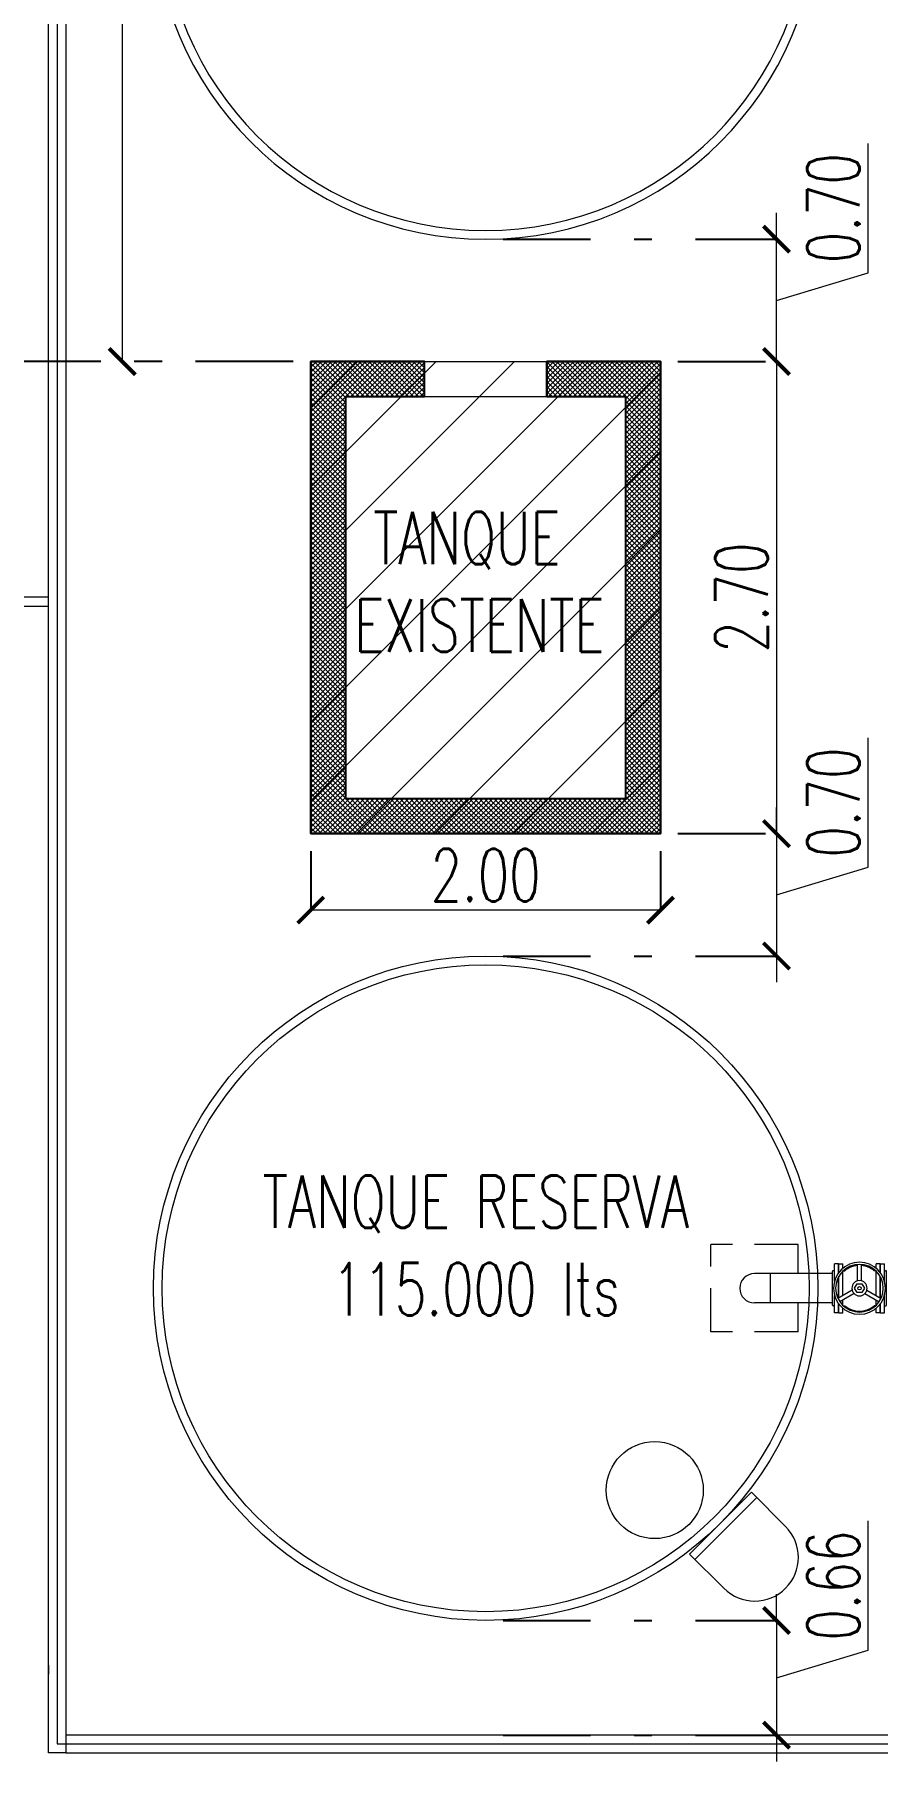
# Model space of a CAD drawing. Header units: millimetres. Extents: x 2828 to 3406, y 849 to 1266.
# Drawn here: x 2986.51 to 2991.33, y 1109.77 to 1119.64 of the extents above; entities that cross this region are included whole.
import ezdxf

# ---------------------------------------------------------------- set-up
doc = ezdxf.new("R2010")
doc.units = ezdxf.units.MM
doc.header["$PDMODE"] = 34
doc.header["$PDSIZE"] = -10
for name, pattern in [('DASHDOT', [1, 0.5, -0.25, 0, -0.25]), ('DASHED', [19.05, 12.7, -6.35]), ('DASHED2', [0.375, 0.25, -0.125])]:
    doc.linetypes.add(name, pattern=pattern)
doc.layers.get('DEFPOINTS').update_dxf_attribs({"lineweight": 5})
for name, color, linetype, lineweight in [('0.05', 64, 'Continuous', 5), ('0.10', 161, 'Continuous', 9), ('0.20', 4, 'Continuous', 15), ('0.30', 1, 'Continuous', 25), ('arq cotas', 152, 'Continuous', 13), ('arq tex', 31, 'Continuous', 5), ('proyecciones', 221, 'DASHED', 5)]:
    doc.layers.add(name, color=color, linetype=linetype, lineweight=lineweight)
doc.layers.add('sombrado muro nuevo', color=7, linetype='Continuous', lineweight=5, true_color=0x757575)
doc.styles.add('250-cts', font='romans.shx', dxfattribs={"width": 0.7, "height": 0.25})
doc.dimstyles.new('250', dxfattribs={"dimtxt": 0.3, "dimasz": 0.15, "dimexe": 0, "dimexo": 0.1, "dimgap": 0.05, "dimtad": 1, "dimzin": 0, "dimdsep": 46, "dimtxsty": '250-cts', "dimblk": 'ARCHTICK', "dimcen": 0.02, "dimclrd": 256, "dimclre": 256, "dimclrt": 256, "dimazin": 0, "dimtfac": 1, "dimtofl": 0, "dimtmove": 1, "dimatfit": 0, "dimldrblk": 'OPEN90', "dimfxl": 1, "dimtolj": 1, "dimtzin": 0, "dimlwd": -1, "dimarcsym": 0})

# ---------------------------------------------------------------- blocks, each defined once
blk = doc.blocks.new('_ARCHTICK')
at = {"color": 0, "linetype": 'ByBlock', "const_width": 0.15}
blk.add_lwpolyline([(-0.5, -0.5), (0.5, 0.5)], dxfattribs=at)
blk = doc.blocks.new('*D461')
at = {"layer": 'arq cotas', "linetype": 'DASHDOT', "lineweight": -2, "transparency": 16777216}
for p, q in [((2990.1937, 1117.7735), (2990.7572, 1117.7735)), ((2990.1937, 1115.0735), (2990.7572, 1115.0735))]:
    blk.add_line(p, q, dxfattribs=at)
at = {"layer": 'arq cotas', "transparency": 16777216}
blk.add_line((2990.7572, 1117.7735), (2990.7572, 1115.0735), dxfattribs=at)
at = {"layer": 'DEFPOINTS', "color": 0, "transparency": 16777216}
for p in [(2990.0937, 1117.7735), (2990.0937, 1115.0735), (2990.7572, 1115.0735)]:
    blk.add_point(p, dxfattribs=at)
at = {"layer": 'arq cotas', "transparency": 16777216, "xscale": 0.15, "yscale": 0.15, "zscale": 0.15}
for p, rotation in [((2990.7572, 1117.7735), 90), ((2990.7572, 1115.0735), 270)]:
    blk.add_blockref('_ARCHTICK', p, dxfattribs=dict(at, rotation=rotation))
at = {"layer": 'arq cotas', "transparency": 16777216, "insert": (2990.5572, 1116.4235), "char_height": 0.3, "attachment_point": 5, "rotation": 90, "style": '250-cts'}
blk.add_mtext('\\A1;2.70', dxfattribs=at)
blk = doc.blocks.new('_Open90')
at = {"color": 0, "linetype": 'ByBlock', "lineweight": -2}
for p, q in [((0, 0), (-1, 0)), ((-0.5, 0.5), (0, 0)), ((0, 0), (-0.5, -0.5))]:
    blk.add_line(p, q, dxfattribs=at)
blk = doc.blocks.new('*D463')
at = {"layer": 'arq cotas', "transparency": 16777216}
for p, q in [((2991.2822, 1114.881), (2991.2822, 1115.621)), ((2990.7572, 1115.0735), (2990.7572, 1115.2235)), ((2990.7572, 1115.0735), (2990.7572, 1114.3735)), ((2990.7572, 1114.7235), (2991.2822, 1114.881)), ((2990.7572, 1114.3735), (2990.7572, 1114.2235))]:
    blk.add_line(p, q, dxfattribs=at)
at = {"layer": 'arq cotas', "linetype": 'DASHDOT', "lineweight": -2, "transparency": 16777216}
for p, q in [((2990.1937, 1115.0735), (2990.7572, 1115.0735)), ((2989.1937, 1114.3735), (2990.7572, 1114.3735))]:
    blk.add_line(p, q, dxfattribs=at)
at = {"layer": 'DEFPOINTS', "color": 0, "transparency": 16777216}
for p in [(2990.0937, 1115.0735), (2989.0937, 1114.3735), (2990.7572, 1114.3735)]:
    blk.add_point(p, dxfattribs=at)
at = {"layer": 'arq cotas', "transparency": 16777216, "xscale": 0.15, "yscale": 0.15, "zscale": 0.15}
for p, rotation in [((2990.7572, 1115.0735), 270), ((2990.7572, 1114.3735), 90)]:
    blk.add_blockref('_ARCHTICK', p, dxfattribs=dict(at, rotation=rotation))
at = {"layer": 'arq cotas', "transparency": 16777216, "insert": (2991.0822, 1115.251), "char_height": 0.3, "attachment_point": 5, "rotation": 90, "style": '250-cts'}
blk.add_mtext('\\A1;0.70', dxfattribs=at)
blk = doc.blocks.new('A$C366B42EF')
for p, q in [((-0.6398, -1.2226), (-0.8358, -1.4186)), ((-0.6704, -1.2531), (-0.3168, -1.6067)), ((-0.6398, -1.2226), (-0.2863, -1.5761)), ((-0.2862, -1.576), (-0.4823, -1.7721)), ((0.7961, -2.0394), (0.7961, -1.5937)), ((0.9646, -2.0394), (0.9646, -1.5937)), ((0.7961, -1.6857), (0.9646, -1.6857)), ((0.7404, -2.0517), (0.8398, -2.0517)), ((0.7404, -2.074), (0.7404, -2.0517)), ((0.7404, -2.074), (0.7936, -2.074)), ((0.7704, -2.0753), (0.7704, -2.074)), ((0.78, -2.0476), (0.78, -2.0435)), ((0.784, -2.0394), (0.8804, -2.0394)), ((0.8687, -2.1526), (0.8219, -2.0715)), ((0.8234, -2.074), (0.8804, -2.074)), ((0.8804, -2.0394), (0.9767, -2.0394)), ((0.8804, -2.074), (0.944, -2.074)), ((0.9209, -2.0517), (1.0203, -2.0517)), ((0.9672, -2.074), (1.0203, -2.074)), ((0.9808, -2.0476), (0.9808, -2.0435)), ((0.9904, -2.0753), (0.9904, -2.074)), ((1.0203, -2.074), (1.0203, -2.0517)), ((0.7404, -2.0766), (0.79, -2.0766)), ((0.7404, -2.0766), (0.7404, -2.099)), ((0.7404, -2.099), (0.7667, -2.099)), ((0.7704, -2.0753), (0.7704, -2.0766)), ((0.78, -2.1024), (0.78, -2.1113)), ((0.7832, -2.099), (0.8127, -2.099)), ((0.8499, -2.1634), (0.803, -2.0823)), ((0.8249, -2.0766), (0.8804, -2.0766)), ((0.8378, -2.099), (0.8804, -2.099)), ((0.8804, -2.0766), (0.9487, -2.0766)), ((0.8804, -2.099), (0.9775, -2.099)), ((0.9707, -2.0766), (1.0203, -2.0766)), ((0.9808, -2.1031), (0.9808, -2.1114)), ((0.9904, -2.0753), (0.9904, -2.0766)), ((0.9941, -2.099), (1.0203, -2.099)), ((1.0203, -2.0766), (1.0203, -2.099)), ((0.8499, -2.2256), (0.803, -2.3067)), ((0.8687, -2.2365), (0.8219, -2.3176)), ((0.9225, -2.1836), (1.0177, -2.1836)), ((0.9225, -2.2054), (1.0177, -2.2054)), ((0.7404, -2.29), (0.7667, -2.29)), ((0.7404, -2.3124), (0.7404, -2.29)), ((0.7404, -2.3124), (0.79, -2.3124)), ((0.7404, -2.315), (0.7404, -2.3374)), ((0.7404, -2.315), (0.7936, -2.315)), ((0.7404, -2.3374), (0.8398, -2.3374)), ((0.7704, -2.3137), (0.7704, -2.3124)), ((0.7704, -2.3137), (0.7704, -2.315)), ((0.78, -2.2859), (0.78, -2.2777)), ((0.78, -2.3414), (0.78, -2.3455)), ((0.7832, -2.29), (0.8127, -2.29)), ((0.784, -2.3496), (0.8804, -2.3496)), ((0.8234, -2.315), (0.8804, -2.315)), ((0.8249, -2.3124), (0.8804, -2.3124)), ((0.8378, -2.29), (0.9775, -2.29)), ((0.8804, -2.3124), (0.9487, -2.3124)), ((0.8804, -2.315), (0.944, -2.315)), ((0.8804, -2.3496), (0.9767, -2.3496)), ((0.9209, -2.3374), (1.0203, -2.3374)), ((0.9672, -2.315), (1.0203, -2.315)), ((0.9707, -2.3124), (1.0203, -2.3124)), ((0.9808, -2.2859), (0.9808, -2.2777)), ((0.9808, -2.3414), (0.9808, -2.3455)), ((0.9904, -2.3137), (0.9904, -2.3124)), ((0.9904, -2.3137), (0.9904, -2.315)), ((0.9941, -2.29), (1.0203, -2.29)), ((1.0203, -2.3124), (1.0203, -2.29)), ((1.0203, -2.315), (1.0203, -2.3374)), ((0.7983, -2.4944), (0.9668, -2.4944))]:
    blk.add_line(p, q)
at = {"linetype": 'DASHED2'}
for p, q in [((0.6304, -1.8437), (0.6304, -1.3437)), ((0.6304, -1.3437), (1.1304, -1.3437)), ((1.1304, -1.8437), (1.1304, -1.3437)), ((0.6304, -1.8437), (0.7961, -1.8437)), ((0.9646, -1.8437), (1.1304, -1.8437))]:
    blk.add_line(p, q, dxfattribs=at)
blk.add_lwpolyline([(0.8558, -2.1803), (0.8804, -2.1662), (0.9049, -2.1803), (0.9049, -2.2087), (0.8804, -2.2229), (0.8558, -2.2087)], close=True)
for centre, radius in [((0.8805, -0.0563), 1.9), ((0.8805, -0.0563), 1.85), ((-0.2743, -1.0235), 0.2774), ((0.8804, -2.1945), 0.00966)]:
    blk.add_circle(centre, radius)
for centre, radius, start, end in [((-0.6591, -1.5954), 0.25, 135, 315), ((0.8804, -1.5937), 0.0842, 0, 180), ((0.8804, -2.1945), 0.1485, 90, 270), ((0.8804, -2.1945), 0.1363, 90, 270), ((0.7759, -2.0476), 0.00408, 270, 0), ((0.784, -2.0435), 0.00408, 90, 180), ((0.8804, -2.1945), 0.1485, 270, 90), ((0.8804, -2.1945), 0.1363, 270, 90), ((0.9767, -2.0435), 0.00408, 0, 90), ((0.9848, -2.0476), 0.00408, 180, 270), ((0.8804, -2.1945), 0.1303, 140.28858, 219.71142), ((0.8804, -2.1945), 0.0435, 90, 270), ((0.8804, -2.1945), 0.0435, 270, 90), ((0.8804, -2.1945), 0.1303, 4.78722, 39.71142), ((0.9848, -2.1031), 0.00408, 171.24162, 180), ((0.8804, -2.1945), 0.1303, 320.28858, 355.21278), ((0.7759, -2.3414), 0.00408, 0, 90), ((0.7759, -2.2859), 0.00408, 351.24162, 0), ((0.784, -2.3455), 0.00408, 180, 270), ((0.9767, -2.3455), 0.00408, 270, 0), ((0.9848, -2.2859), 0.00408, 180, 188.75838), ((0.9848, -2.3414), 0.00408, 90, 180)]:
    blk.add_arc(centre, radius, start, end)
blk = doc.blocks.new('*D466')
at = {"layer": 'arq cotas', "transparency": 16777216}
for p, q in [((2991.2822, 1118.281), (2991.2822, 1119.021)), ((2990.7572, 1118.4735), (2990.7572, 1118.6235)), ((2990.7572, 1117.7735), (2990.7572, 1118.4735)), ((2990.7572, 1118.1235), (2991.2822, 1118.281)), ((2990.7572, 1117.7735), (2990.7572, 1117.6235))]:
    blk.add_line(p, q, dxfattribs=at)
at = {"layer": 'arq cotas', "linetype": 'DASHDOT', "lineweight": -2, "transparency": 16777216}
for p, q in [((2989.1937, 1118.4735), (2990.7572, 1118.4735)), ((2990.1937, 1117.7735), (2990.7572, 1117.7735))]:
    blk.add_line(p, q, dxfattribs=at)
at = {"layer": 'DEFPOINTS', "color": 0, "transparency": 16777216}
for p in [(2989.0937, 1118.4735), (2990.7572, 1118.4735), (2990.0937, 1117.7735)]:
    blk.add_point(p, dxfattribs=at)
at = {"layer": 'arq cotas', "transparency": 16777216, "xscale": 0.15, "yscale": 0.15, "zscale": 0.15}
for p, rotation in [((2990.7572, 1118.4735), 270), ((2990.7572, 1117.7735), 90)]:
    blk.add_blockref('_ARCHTICK', p, dxfattribs=dict(at, rotation=rotation))
at = {"layer": 'arq cotas', "transparency": 16777216, "insert": (2991.0822, 1118.651), "char_height": 0.3, "attachment_point": 5, "rotation": 90, "style": '250-cts'}
blk.add_mtext('\\A1;0.70', dxfattribs=at)
blk = doc.blocks.new('*D467')
at = {"layer": 'arq cotas', "linetype": 'DASHDOT', "lineweight": -2, "transparency": 16777216}
for p, q in [((2988.0937, 1114.9735), (2988.0937, 1114.6363)), ((2990.0937, 1114.9735), (2990.0937, 1114.6363))]:
    blk.add_line(p, q, dxfattribs=at)
at = {"layer": 'arq cotas', "transparency": 16777216}
blk.add_line((2990.0937, 1114.6363), (2988.0937, 1114.6363), dxfattribs=at)
at = {"layer": 'DEFPOINTS', "color": 0, "transparency": 16777216}
for p in [(2988.0937, 1115.0735), (2990.0937, 1115.0735), (2988.0937, 1114.6363)]:
    blk.add_point(p, dxfattribs=at)
at = {"layer": 'arq cotas', "transparency": 16777216, "xscale": 0.15, "yscale": 0.15, "zscale": 0.15, "rotation": 180}
blk.add_blockref('_ARCHTICK', (2988.0937, 1114.6363), dxfattribs=at)
at = {"layer": 'arq cotas', "transparency": 16777216, "xscale": 0.15, "yscale": 0.15, "zscale": 0.15}
blk.add_blockref('_ARCHTICK', (2990.0937, 1114.6363), dxfattribs=at)
at = {"layer": 'arq cotas', "transparency": 16777216, "insert": (2989.0937, 1114.8363), "char_height": 0.3, "attachment_point": 5, "style": '250-cts'}
blk.add_mtext('\\A1;2.00', dxfattribs=at)
blk = doc.blocks.new('*D490')
at = {"layer": 'arq cotas', "transparency": 16777216}
for p, q in [((2991.2822, 1110.4027), (2991.2822, 1111.1427)), ((2990.7572, 1110.5735), (2990.7572, 1110.7235)), ((2990.7572, 1110.5735), (2990.7572, 1109.9169)), ((2990.7572, 1110.2452), (2991.2822, 1110.4027)), ((2990.7572, 1109.9169), (2990.7572, 1109.7669))]:
    blk.add_line(p, q, dxfattribs=at)
at = {"layer": 'arq cotas', "linetype": 'DASHDOT', "lineweight": -2, "transparency": 16777216}
for p, q in [((2989.1937, 1110.5735), (2990.7572, 1110.5735)), ((2989.1937, 1109.9169), (2990.7572, 1109.9169))]:
    blk.add_line(p, q, dxfattribs=at)
at = {"layer": 'DEFPOINTS', "color": 0, "transparency": 16777216}
for p in [(2989.0937, 1110.5735), (2989.0937, 1109.9169), (2990.7572, 1109.9169)]:
    blk.add_point(p, dxfattribs=at)
at = {"layer": 'arq cotas', "transparency": 16777216, "xscale": 0.15, "yscale": 0.15, "zscale": 0.15}
for p, rotation in [((2990.7572, 1110.5735), 270), ((2990.7572, 1109.9169), 90)]:
    blk.add_blockref('_ARCHTICK', p, dxfattribs=dict(at, rotation=rotation))
at = {"layer": 'arq cotas', "transparency": 16777216, "insert": (2991.0822, 1110.7727), "char_height": 0.3, "attachment_point": 5, "rotation": 90, "style": '250-cts'}
blk.add_mtext('\\A1;0.66', dxfattribs=at)
blk = doc.blocks.new('*D840')
at = {"layer": 'arq cotas', "linetype": 'DASHDOT', "lineweight": -2, "transparency": 16777216}
for p, q in [((2987.0315, 1122.9335), (2987.0152, 1122.9335)), ((2987.934, 1117.7735), (2987.0152, 1117.7735))]:
    blk.add_line(p, q, dxfattribs=at)
at = {"layer": 'arq cotas', "transparency": 16777216}
blk.add_line((2987.0152, 1122.9335), (2987.0152, 1117.7735), dxfattribs=at)
at = {"layer": 'DEFPOINTS', "color": 0, "transparency": 16777216}
for p in [(2986.9315, 1122.9335), (2987.0152, 1117.7735), (2988.034, 1117.7735)]:
    blk.add_point(p, dxfattribs=at)
at = {"layer": 'arq cotas', "transparency": 16777216, "xscale": 0.15, "yscale": 0.15, "zscale": 0.15}
for p, rotation in [((2987.0152, 1122.9335), 90), ((2987.0152, 1117.7735), 270)]:
    blk.add_blockref('_ARCHTICK', p, dxfattribs=dict(at, rotation=rotation))
at = {"layer": 'arq cotas', "transparency": 16777216, "insert": (2986.8402, 1120.3535), "char_height": 0.25, "attachment_point": 5, "rotation": 90, "style": '250-cts'}
blk.add_mtext('\\A1;5.16', dxfattribs=at)
blk = doc.blocks.new('*D842')
at = {"layer": 'arq cotas', "linetype": 'DASHDOT', "lineweight": -2, "transparency": 16777216}
for p, q in [((2973.3937, 1123.7735), (2982.319, 1123.7735)), ((2987.9937, 1117.7735), (2982.319, 1117.7735))]:
    blk.add_line(p, q, dxfattribs=at)
at = {"layer": 'arq cotas', "transparency": 16777216}
blk.add_line((2982.319, 1117.7735), (2982.319, 1123.7735), dxfattribs=at)
at = {"layer": 'DEFPOINTS', "color": 0, "transparency": 16777216}
for p in [(2973.2937, 1123.7735), (2982.319, 1123.7735), (2988.0937, 1117.7735)]:
    blk.add_point(p, dxfattribs=at)
at = {"layer": 'arq cotas', "transparency": 16777216, "xscale": 0.15, "yscale": 0.15, "zscale": 0.15}
for p, rotation in [((2982.319, 1123.7735), 90), ((2982.319, 1117.7735), 270)]:
    blk.add_blockref('_ARCHTICK', p, dxfattribs=dict(at, rotation=rotation))
at = {"layer": 'arq cotas', "transparency": 16777216, "insert": (2982.144, 1120.7735), "char_height": 0.25, "attachment_point": 5, "rotation": 90, "style": '250-cts'}
blk.add_mtext('\\A1;6.00', dxfattribs=at)

msp = doc.modelspace()

# ---------------------------------------------------------------- hatches: boundary and pattern name
at = {"layer": 'sombrado muro nuevo'}
h = msp.add_hatch(dxfattribs=at)
h.set_pattern_fill('_USER', color=256, scale=0.02, angle=45, style=0, double=1, pattern_type=0)
h.set_pattern_definition([(45, (0, -0.394997), (-0.01414213562, 0.01414213562), []), (135, (0, -0.394997), (-0.01414213562, -0.01414213562), [])])
h.paths.add_polyline_path([(2988.7437, 1117.5735), (2988.7437, 1117.7735), (2988.0937, 1117.7735), (2988.0937, 1115.0735), (2990.0937, 1115.0735), (2990.0937, 1117.7735), (2989.4437, 1117.7735), (2989.4437, 1117.5735), (2989.8937, 1117.5735), (2989.8937, 1115.2735), (2988.2937, 1115.2735), (2988.2937, 1117.5735)])
h = msp.add_hatch(dxfattribs=at)
h.set_pattern_fill('ANSI31', color=256, scale=0.1, style=0, double=1)
h.paths.add_polyline_path([(2988.0937, 1117.7735), (2990.0937, 1117.7735), (2990.0937, 1115.0735), (2988.0937, 1115.0735)])

# ---------------------------------------------------------------- linework, layer by layer
at = {"layer": '0.05'}
msp.add_line((2986.5937, 1110.3169), (2986.5937, 1110.2669), dxfattribs=at)
for points in [[(2986.5937, 1109.8169), (2986.5937, 1121.8121)], [(2986.6937, 1121.8121), (2986.6937, 1109.8669)], [(2986.6937, 1118.9106), (2986.6937, 1109.8169), (2986.5937, 1109.8169), (2986.5937, 1118.9185)], [(2986.6937, 1109.8169), (2991.5937, 1109.8169), (2991.5937, 1109.9169), (2986.6937, 1109.9169), (2986.6937, 1109.8169)]]:
    msp.add_lwpolyline(points, dxfattribs=at)
msp.add_lwpolyline([(2986.5937, 1116.3752), (2986.5937, 1116.4252), (2983.8934, 1116.4252), (2983.8934, 1116.3752)], close=True, dxfattribs=at)
at = {"layer": '0.20'}
for points in [[(2986.6437, 1121.8121), (2986.6437, 1109.8669)], [(2986.6437, 1118.9106), (2986.6437, 1109.8669), (2991.5437, 1109.8669), (2991.5437, 1111.2219)]]:
    msp.add_lwpolyline(points, dxfattribs=at)
at = {"layer": '0.30'}
for p, q in [((2988.0937, 1115.0735), (2988.0937, 1117.7735)), ((2988.0937, 1117.7735), (2988.7428, 1117.7735)), ((2988.7437, 1117.5735), (2988.7437, 1117.7735)), ((2989.4437, 1117.7735), (2990.0937, 1117.7735)), ((2989.4437, 1117.5735), (2989.4437, 1117.7735)), ((2990.0937, 1117.7735), (2990.0937, 1115.0735)), ((2988.2937, 1115.2735), (2988.2937, 1117.5735)), ((2988.2937, 1117.5735), (2988.7437, 1117.5735)), ((2989.4437, 1117.5735), (2989.8937, 1117.5735)), ((2989.8937, 1117.5735), (2989.8937, 1115.2735)), ((2989.8937, 1115.2735), (2988.2937, 1115.2735)), ((2990.0937, 1115.0735), (2988.0937, 1115.0735))]:
    msp.add_line(p, q, dxfattribs=at)
msp.add_lwpolyline([(2988.7437, 1117.5735), (2988.7437, 1117.7735), (2988.0937, 1117.7735), (2988.0937, 1115.0735), (2990.0937, 1115.0735), (2990.0937, 1117.7735), (2989.4437, 1117.7735), (2989.4437, 1117.5735), (2989.8937, 1117.5735), (2989.8937, 1115.2735), (2988.2937, 1115.2735), (2988.2937, 1117.5735), (2988.7437, 1117.5735)], dxfattribs=at)
at = {"layer": 'proyecciones', "ltscale": 0.2}
for p, q in [((2988.7437, 1117.7735), (2989.4437, 1117.7735)), ((2988.7437, 1117.5735), (2989.4437, 1117.5735))]:
    msp.add_line(p, q, dxfattribs=at)

# ---------------------------------------------------------------- block references
at = {"layer": '0.10', "xscale": -1, "rotation": 90}
msp.add_blockref('A$C366B42EF', (2989.0374, 1121.254), dxfattribs=at)
at = {"layer": '0.10', "rotation": 90}
msp.add_blockref('A$C366B42EF', (2989.0374, 1111.5931), dxfattribs=at)

# ---------------------------------------------------------------- texts
at = {"layer": 'arq tex', "linetype": 'Continuous', "ltscale": 0.02, "char_height": 0.3, "attachment_point": 2, "style": '250-cts'}
for s, insert in [('TANQUE\\P EXISTENTE', (2988.9858, 1116.9141)), ('TANQUE RESERVA \\P115.000 lts', (2989.0384, 1113.1181))]:
    msp.add_mtext_dynamic_manual_height_columns(s, width=53.275319, gutter_width=10, heights=[0], dxfattribs=dict(at, insert=insert))

# ---------------------------------------------------------------- dimensions: what is measured, and where the dimension line sits
at = {"layer": 'arq cotas'}
for base, p1, p2, picture, middle in [((2982.319, 1123.7735), (2988.0937, 1117.7735), (2973.2937, 1123.7735), '*D842', (2982.144, 1120.7735)), ((2987.0152, 1117.7735), (2986.9315, 1122.9335), (2988.034, 1117.7735), '*D840', (2986.8402, 1120.3535)), ((2990.7572, 1118.4735), (2990.0937, 1117.7735), (2989.0937, 1118.4735), '*D466', (2991.0822, 1118.331)), ((2990.7572, 1115.0735), (2990.0937, 1117.7735), (2990.0937, 1115.0735), '*D461', (2990.5572, 1116.4235))]:
    dim = msp.add_linear_dim(base=base, p1=p1, p2=p2, angle=90, dimstyle='250', override={"dimfxl": 0}, dxfattribs=at)
    dim.commit()
    dim.dimension.update_dxf_attribs({"geometry": picture, "text_midpoint": middle})
for base, p1, p2, picture, middle in [((2990.7572, 1114.3735), (2990.0937, 1115.0735), (2989.0937, 1114.3735), '*D463', (2991.0822, 1114.931)), ((2990.7572, 1109.9169), (2989.0937, 1110.5735), (2989.0937, 1109.9169), '*D490', (2991.0822, 1110.4527))]:
    dim = msp.add_linear_dim(base=base, p1=p1, p2=p2, angle=90, dimstyle='250', dxfattribs=at)
    dim.commit()
    dim.dimension.update_dxf_attribs({"geometry": picture, "text_midpoint": middle})
dim = msp.add_linear_dim(base=(2988.0937, 1114.6363), p1=(2990.0937, 1115.0735), p2=(2988.0937, 1115.0735), dimstyle='250', dxfattribs=at)
dim.commit()
dim.dimension.update_dxf_attribs({"geometry": '*D467', "text_midpoint": (2989.0937, 1114.8363)})

doc.saveas('drawing.dxf')
